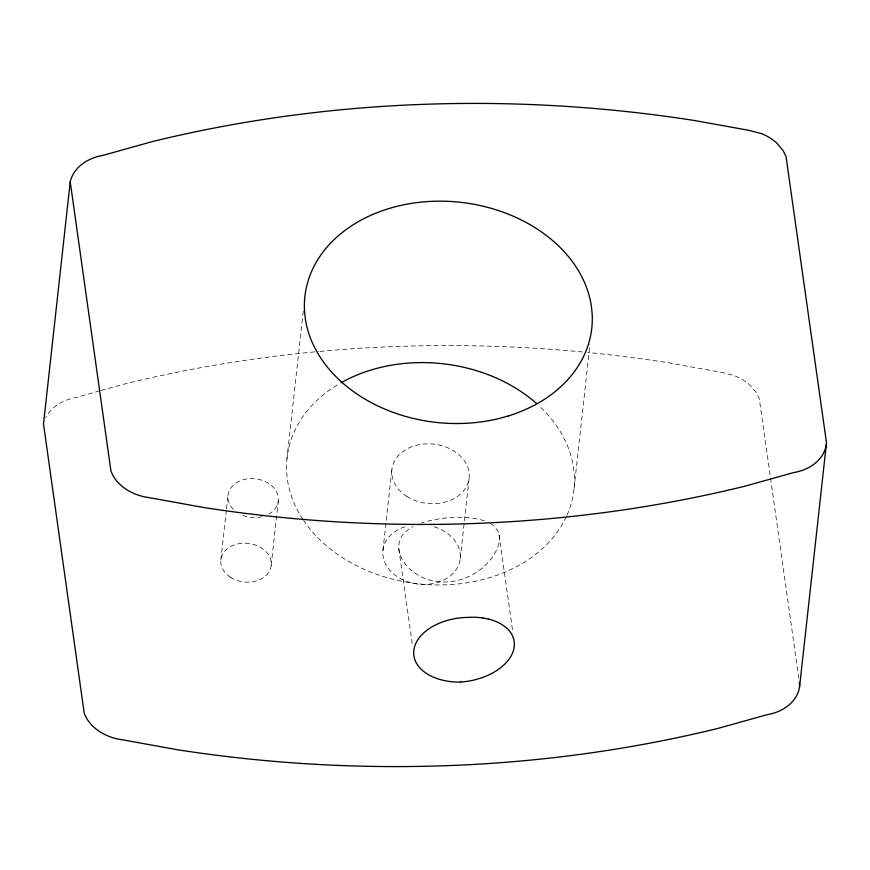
<?xml version="1.0" encoding="UTF-8"?>
<svg xmlns="http://www.w3.org/2000/svg" width="870" height="870" viewBox="0 0 870 870"><rect width="100%" height="100%" fill="white"/><g stroke="black" fill="none" stroke-linecap="round" stroke-linejoin="round"><path stroke-width="0.65" stroke-dasharray="4.35 3.26" d="M220.85 559.943L226.341 510.168M226.494 508.819L227.983 495.367M271.19 565.413L278.324 500.837M286.926 459.132L303.271 311.155M382.941 550.384L391.859 469.669M460.241 558.605L469.158 477.891M574.08 488.418L589.969 344.476M99.778 390.793L76.603 397.438A45.969 35.268 6.3 0 0 45.784 417.633M101.04 390.445L124.954 383.909A1098.886 843.03 6.3 0 1 318.572 351.513M484.416 520.782C465.406 515.29 444.885 516.845 425.887 521.587A51.689 33.147 7.8 0 0 421.287 522.99M490.441 523.512L493.66 525.784L497.205 529.95A47.926 26.285 -32 0 1 494.595 553.722C479.946 578.289 445.614 590.034 419.873 576.114A51.689 33.147 7.8 0 1 412.63 571.416L410.499 569.6A50.949 32.571 12.5 0 1 405.05 563.749L402.299 559.54A48.231 30.602 17.2 0 1 405.311 532.027L408.878 529.156A50.949 32.571 12.5 0 1 413.054 526.546M798.812 678.285L759.282 398.612L756.432 392.881L750.179 385.377A45.055 34.561 6.3 0 0 734.421 375.677L721.959 372.447L666.909 362.529A1098.886 843.03 6.3 0 0 587.696 352.47M499.086 534.93L512.778 631.805M398.819 548.807L412.63 646.508M319.921 351.393A1098.886 843.03 6.3 0 1 582.313 351.948M233.377 509.331A25.317 19.423 6.3 0 1 237.434 482.154A25.317 19.423 6.3 0 1 272.919 486.874A25.317 19.423 6.3 0 1 268.873 514.061M261.99 516.747A25.317 19.423 6.3 0 1 240.555 514.409M566.936 515.366A144.322 110.718 6.3 0 0 574.276 474.487L573.526 467.505A144.322 110.718 6.3 0 0 538.53 405.279M566.446 516.454A144.322 110.718 6.3 0 1 441.753 584.944A144.322 110.718 6.3 0 1 303.608 520.477M302.901 519.412A144.322 110.718 6.3 0 1 287.491 480.044L286.73 473.062A144.322 110.718 6.3 0 1 338.778 384.094M434.173 526.796A38.867 29.819 6.3 0 1 453.531 572.884A38.867 29.819 6.3 0 1 391.837 572.308A38.867 29.819 6.3 0 1 405.67 526.524M230.365 577.245A25.317 19.423 6.3 0 0 271.016 566.62A25.317 19.423 6.3 0 0 236.694 544.163A25.317 19.423 6.3 0 0 230.365 577.245M406.562 496.204A38.867 29.819 6.3 0 0 468.887 479.74A38.867 29.819 6.3 0 0 416.067 445.386A38.867 29.819 6.3 0 0 406.562 496.204"/><path stroke-width="1.3" d="M799.595 686.68L826.5 442.863L786.023 156.459L783.174 150.727L776.921 143.224A45.055 34.561 6.3 0 0 761.152 133.523L748.689 130.293L693.64 120.375A1098.886 843.03 6.3 0 0 151.684 141.756L103.334 155.284A45.969 35.268 6.3 0 0 70.231 181.797L43.5 423.951L84.227 713.269L85.978 717.184A44.979 34.506 6.3 0 0 122.681 739.815L176.643 749.625A1098.886 843.03 6.3 0 0 718.598 728.244L766.807 714.759A44.979 34.506 6.3 0 0 799.595 686.68L799.389 682.319M482.274 677.589L476.271 679.459A50.688 31.69 -10.3 0 1 460.611 682.047M483.046 618.048L488.733 619.168M70.231 181.797L110.958 471.116L112.708 475.031A44.979 34.506 6.3 0 0 149.412 497.662L203.373 507.471A1098.886 843.03 6.3 0 0 745.34 486.091L793.538 472.606A44.979 34.506 6.3 0 0 826.326 444.537M340.953 382.833A144.322 110.718 6.3 0 1 536.507 403.462M483.078 618.004A50.688 31.755 -10.4 0 0 467.745 617.406A50.656 32.125 -5.8 0 0 413.805 650.499A50.656 32.125 -5.8 0 0 460.6 682.102M488.712 619.125A50.688 31.755 -10.4 0 1 501.022 623.964L505.024 626.694A50.612 31.646 -10.3 0 1 500.478 667.856L495.856 671.085A50.612 31.646 -10.3 0 1 482.284 677.578M508.21 415.98L499.88 418.307A144.322 110.718 6.3 0 1 305.305 318.616L304.554 311.634A144.322 110.718 6.3 0 1 436.327 201.198A144.322 110.718 6.3 0 1 591.35 306.077L592.1 313.059A144.322 110.718 6.3 0 1 508.21 415.98"/></g></svg>
